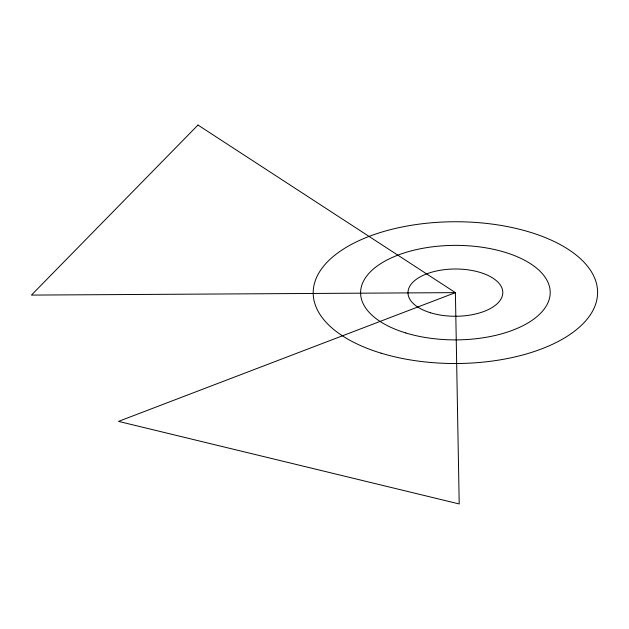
<?xml version="1.0" encoding="UTF-8"?>
<svg xmlns="http://www.w3.org/2000/svg" width="629" height="629" viewBox="0 0 629 629"><rect width="100%" height="100%" fill="white"/><g stroke="black" fill="none" stroke-linecap="round" stroke-linejoin="round"><path stroke-width="0.94" d="M197.978 125.045L31.45 295.087L455.396 292.634L459.209 503.955L118.527 421.391L455.396 292.634L197.978 125.045M381.088 353.168A142.201 70.888 -0.1 0 0 597.55 294.309A142.201 70.888 -0.1 0 0 387.558 230.418A142.201 70.888 -0.1 0 0 381.088 353.168M405.854 332.985A94.798 47.254 -0.1 0 0 550.163 293.751A94.798 47.254 -0.1 0 0 410.171 251.16A94.798 47.254 -0.1 0 0 405.854 332.985M430.629 312.81A47.403 23.627 -0.1 0 0 502.783 293.193A47.403 23.627 -0.1 0 0 432.783 271.893A47.403 23.627 -0.1 0 0 430.629 312.81"/></g></svg>
